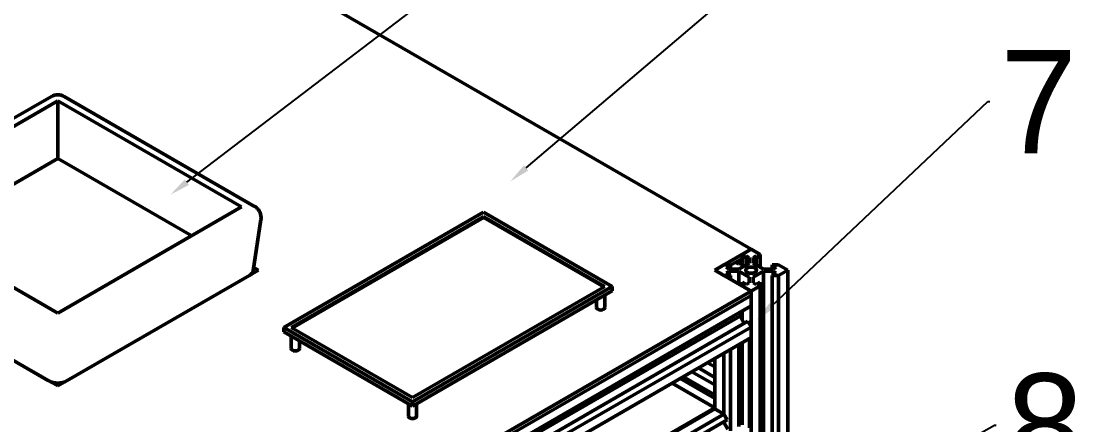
# Model space of a CAD drawing. Header units: millimetres. Extents: x 0 to 2215, y 0 to 863.
# Drawn here: x 1310.7 to 1516.7, y 588.5 to 666.8 of the extents above; entities that cross this region are included whole.
import ezdxf
from ezdxf import colors
from ezdxf.entities.mleader import LeaderData, LeaderLine
from ezdxf.math import Vec2, Vec3

# ---------------------------------------------------------------- set-up
doc = ezdxf.new("R2010")
doc.units = ezdxf.units.MM
doc.layers.add('粗实线层', color=7, linetype='Continuous', lineweight=50)
doc.styles.get("Standard").update_dxf_attribs({"font": ''})
doc.styles.get('Standard').set_extended_font_data('汉仪长仿宋体')

msp = doc.modelspace()

# ---------------------------------------------------------------- linework, layer by layer
at = {"layer": '粗实线层'}
for p, q in [((1452.1, 622.59), (1324.82, 696.07)), ((1316.5, 652.18), (1279.61, 630.88)), ((1317.75, 651.32), (1282.12, 630.76)), ((1353.37, 630.76), (1317.75, 651.32)), ((1317.75, 651.32), (1317.75, 640.14)), ((1355.88, 630.88), (1319, 652.18)), ((1317.75, 640.14), (1291.81, 625.17)), ((1343.69, 625.17), (1317.75, 640.14)), ((1282.12, 630.76), (1317.75, 610.19)), ((1317.75, 610.19), (1353.37, 630.76)), ((1400.26, 629.73), (1361.53, 607.37)), ((1400.26, 628.91), (1362.94, 607.37)), ((1400.26, 628.71), (1363.12, 607.27)), ((1425.18, 615.34), (1400.26, 629.73)), ((1423.76, 615.34), (1400.26, 628.91)), ((1400.26, 628.71), (1400.26, 628.91)), ((1423.59, 615.24), (1400.26, 628.71)), ((1355.59, 618.35), (1357.11, 628.34)), ((1445.02, 618.51), (1452.1, 622.59)), ((1452.1, 622.59), (1450.33, 621.57)), ((1453.86, 621.57), (1452.1, 622.59)), ((1448.07, 619.45), (1450.33, 620.75)), ((1449.69, 619.65), (1450.33, 620.75)), ((1450.33, 621.57), (1450.33, 620.84)), ((1450.33, 620.84), (1451.14, 621.31)), ((1450.33, 619.08), (1450.33, 620.84)), ((1451.14, 621.31), (1451.72, 620.97)), ((1451.14, 619.55), (1451.14, 621.31)), ((1451.72, 620.97), (1451.72, 619.89)), ((1452.47, 620.97), (1453.05, 621.31)), ((1452.47, 619.89), (1452.47, 620.97)), ((1453.05, 621.31), (1453.86, 620.84)), ((1453.05, 619.55), (1453.05, 621.31)), ((1453.86, 620.84), (1453.86, 621.57)), ((1453.86, 619.08), (1453.86, 620.84)), ((1278.85, 618.51), (1317.75, 596.06)), ((1317.75, 596.06), (1356.64, 618.51)), ((1355.6, 617.91), (1355.6, 618.41)), ((1355.93, 618.1), (1355.6, 618.29)), ((1356.64, 618.51), (1355.7, 619.05)), ((1446.79, 619.53), (1445.02, 618.51)), ((1452.1, 614.43), (1445.02, 618.51)), ((1445.02, 618.51), (1446.79, 617.49)), ((1448.07, 619.53), (1446.79, 619.53)), ((1447.25, 619.06), (1448.07, 619.53)), ((1447.83, 618.73), (1447.25, 619.06)), ((1447.25, 617.96), (1447.83, 618.29)), ((1449.71, 618.73), (1447.83, 618.73)), ((1447.83, 618.29), (1449.71, 618.29)), ((1447.83, 617.62), (1447.83, 618.29)), ((1448.07, 618.73), (1448.07, 619.53)), ((1449.69, 619.65), (1449.06, 620.02)), ((1450.33, 620.02), (1449.69, 619.65)), ((1451.72, 619.89), (1449.71, 618.73)), ((1449.71, 618.29), (1451.72, 617.13)), ((1449.71, 615.8), (1449.71, 618.29)), ((1450.33, 619.55), (1449.92, 619.79)), ((1450.27, 619.05), (1450.33, 619.15)), ((1454.48, 618.73), (1452.47, 619.89)), ((1452.47, 617.13), (1454.48, 618.29)), ((1456.36, 618.73), (1454.48, 618.73)), ((1454.48, 618.29), (1456.36, 618.29)), ((1454.48, 491.73), (1454.48, 618.29)), ((1456.13, 619.53), (1456.94, 619.06)), ((1457.4, 619.53), (1456.13, 619.53)), ((1456.13, 618.73), (1456.13, 619.53)), ((1456.94, 619.06), (1456.36, 618.73)), ((1456.36, 618.29), (1456.94, 617.96)), ((1456.36, 617.62), (1456.36, 618.29)), ((1459.17, 618.51), (1457.4, 619.53)), ((1457.4, 617.49), (1459.17, 618.51)), ((1459.17, 491.95), (1459.17, 618.51)), ((1280.62, 617.49), (1315.98, 597.08)), ((1319.51, 597.08), (1354.87, 617.49)), ((1446.79, 617.49), (1448.07, 617.49)), ((1448.07, 617.49), (1447.25, 617.96)), ((1448.07, 616.75), (1448.07, 617.49)), ((1450.33, 616.18), (1450.33, 615.45)), ((1451.14, 615.71), (1450.33, 616.18)), ((1451.72, 617.13), (1451.72, 616.05)), ((1452.47, 616.05), (1452.47, 617.13)), ((1453.86, 616.18), (1453.05, 615.71)), ((1453.86, 615.45), (1453.86, 616.18)), ((1456.94, 617.96), (1456.13, 617.49)), ((1456.13, 617.49), (1457.4, 617.49)), ((1456.13, 490.93), (1456.13, 617.49)), ((1457.4, 490.93), (1457.4, 617.49)), ((1324.82, 540.95), (1452.1, 614.43)), ((1386.45, 592.98), (1425.18, 615.34)), ((1386.45, 593.8), (1423.76, 615.34)), ((1386.45, 592.16), (1425.18, 614.52)), ((1425.18, 615.34), (1425.18, 614.52)), ((1450.33, 615.45), (1452.1, 614.43)), ((1451.72, 616.05), (1451.14, 615.71)), ((1452.1, 614.43), (1453.86, 615.45)), ((1452.1, 614.43), (1452.1, 613.61)), ((1452.1, 487.86), (1452.1, 614.43)), ((1453.05, 615.71), (1452.47, 616.05)), ((1453.86, 488.88), (1453.86, 615.45)), ((1324.82, 540.13), (1452.1, 613.61)), ((1324.82, 540.13), (1452.1, 613.61)), ((1422.14, 612.77), (1422.14, 611.25)), ((1423.74, 611.25), (1423.74, 613.69)), ((1452.1, 613.61), (1452.1, 611.57)), ((1324.82, 538.09), (1452.1, 611.57)), ((1324.82, 538.09), (1451.46, 611.2)), ((1449.94, 610.32), (1449.94, 609.61)), ((1450.33, 608.94), (1450.33, 610.55)), ((1452.1, 611.57), (1451.46, 611.2)), ((1324.82, 537.38), (1449.94, 609.61)), ((1324.82, 535.48), (1451.46, 608.59)), ((1449.94, 609.61), (1450.76, 608.19)), ((1451.46, 608.59), (1452.1, 607.49)), ((1324.82, 534.01), (1452.1, 607.49)), ((1361.53, 607.37), (1361.53, 606.55)), ((1361.53, 607.37), (1386.45, 592.98)), ((1361.53, 606.55), (1386.45, 592.16)), ((1362.94, 607.37), (1386.45, 593.8)), ((1452.1, 607.49), (1452.1, 605.45)), ((1452.1, 605.45), (1324.82, 531.97)), ((1324.82, 531.97), (1452.1, 605.45)), ((1362.97, 605.72), (1362.97, 603.3)), ((1364.57, 603.3), (1364.57, 604.8)), ((1449.71, 588.19), (1449.71, 604.07)), ((1450.33, 588.55), (1450.33, 604.43)), ((1451.74, 587.93), (1451.74, 605.24)), ((1452.1, 587.73), (1452.1, 605.45)), ((1446.79, 590.59), (1446.79, 602.38)), ((1448.07, 587.36), (1448.07, 603.12)), ((1445.02, 599.77), (1443.65, 600.57)), ((1445.02, 591.61), (1445.02, 601.36)), ((1445.02, 593.65), (1438.34, 597.51)), ((1445.02, 594.36), (1438.96, 597.86)), ((1445.02, 596.26), (1440.6, 598.81)), ((1445.02, 597.73), (1441.88, 599.55)), ((1445.02, 591.81), (1436.75, 596.59)), ((1324.82, 522.42), (1445.02, 591.81)), ((1324.82, 522.21), (1445.02, 591.61)), ((1385.67, 592.62), (1385.67, 590.19)), ((1386.45, 592.98), (1386.45, 592.16)), ((1387.27, 590.19), (1387.27, 592.64)), ((1445.02, 591.81), (1445.02, 591.61)), ((1445.02, 591.61), (1446.79, 590.59)), ((1324.82, 520.17), (1446.79, 590.59)), ((1324.82, 518.7), (1447.43, 589.48)), ((1446.79, 590.59), (1447.43, 589.48)), ((1446.73, 589.08), (1447.56, 587.66)), ((1446.79, 588.98), (1446.79, 589.12))]:
    msp.add_line(p, q, dxfattribs=at)
at = {"layer": '粗实线层', "flags": 128}
for points in [[(1452.84, 618.08), (1453.07, 618.28), (1453.15, 618.51), (1453.07, 618.74), (1452.84, 618.94), (1452.5, 619.07), (1452.1, 619.12), (1451.69, 619.07), (1451.35, 618.94), (1451.13, 618.74), (1451.05, 618.51), (1451.13, 618.28), (1451.35, 618.08), (1451.69, 617.95), (1452.1, 617.9), (1452.5, 617.95), (1452.84, 618.08)], [(1422.14, 611.25), (1422.2, 611.07), (1422.37, 610.92)], [(1422.37, 610.92), (1422.63, 610.82), (1422.94, 610.78), (1423.24, 610.82), (1423.5, 610.92), (1423.68, 611.07), (1423.74, 611.25)], [(1362.97, 603.3), (1363.03, 603.12), (1363.2, 602.97)], [(1363.2, 602.97), (1363.46, 602.87), (1363.77, 602.84), (1364.07, 602.87), (1364.33, 602.97), (1364.51, 603.12), (1364.57, 603.3)], [(1385.67, 590.19), (1385.73, 590.02), (1385.9, 589.87), (1386.16, 589.77), (1386.47, 589.73), (1386.77, 589.77), (1387.03, 589.87), (1387.21, 590.02), (1387.27, 590.19), (1387.27, 590.19)]]:
    msp.add_lwpolyline(points, dxfattribs=at)
at = {"layer": '粗实线层'}
for centre, start, end in [((1317.75, 650.01), 60.0027, 119.9973), ((1354.63, 628.72), 0, 60.0027), ((1354.63, 628.72), 351.3837, 0)]:
    msp.add_arc(centre, 2.5, start, end, dxfattribs=at)
for centre, major_axis, ratio, start_param, end_param in [((1353.1, 618.6), (2.5, -0.19), 0.575108, 5.544883, 6.239888), ((1353.1, 595.18), (1.86, 22.34), 0.074932, 0.048138, 0.051936), ((1317.75, 574.77), (-1.86, 22.34), 0.074932, 6.227451, 6.231249), ((1317.75, 598.19), (2.5, 0), 0.62761, 3.930789, 5.493989), ((1317.75, 574.77), (1.86, 22.34), 0.074932, 0.051936, 0.055734)]:
    msp.add_ellipse(centre, major_axis=major_axis, ratio=ratio, start_param=start_param, end_param=end_param, dxfattribs=at)

# ---------------------------------------------------------------- leaders
ml = msp.add_multileader_mtext('Standard', dxfattribs=at)
ml.set_content('5', color=256)
ml.set_leader_properties()
ml.build(insert=Vec2(0, 0))
ml.multileader.update_dxf_attribs({"text_right_attachment_type": 6, "dogleg_length": 0.36})
ctx = ml.context
ctx.base_point, ctx.char_height, ctx.plane_origin = Vec3(1498.54, 754.25), 20, Vec3(1339.58, 633.13)
ctx.right_attachment = 6
notes = []
notes.append((ctx, [(0, (1, 1, 0), (1498.18, 754.25), (1, 0), 0.36, [(0, [(1339.58, 633.13)], 0, [])])]))
ctx.mtext.insert, ctx.mtext.flow_direction = Vec3(1500.54, 764.25), 5
ml = msp.add_multileader_mtext('Standard', dxfattribs=at)
ml.set_content('6', color=256)
ml.set_leader_properties()
ml.build(insert=Vec2(0, 0))
ml.multileader.update_dxf_attribs({"text_right_attachment_type": 6, "dogleg_length": 0.36})
ctx = ml.context
ctx.base_point, ctx.char_height, ctx.plane_origin = Vec3(1498.71, 714.95), 20, Vec3(1405.43, 635.72)
ctx.right_attachment = 6
notes.append((ctx, [(0, (1, 1, 0), (1498.35, 714.95), (1, 0), 0.36, [(0, [(1405.43, 635.72)], 0, [])])]))
ctx.mtext.insert, ctx.mtext.flow_direction = Vec3(1500.71, 724.95), 5
ml = msp.add_multileader_mtext('Standard', dxfattribs=at)
ml.set_content('7', color=256)
ml.set_leader_properties()
ml.build(insert=Vec2(0, 0))
ml.multileader.update_dxf_attribs({"text_right_attachment_type": 6, "dogleg_length": 0.36})
ctx = ml.context
ctx.base_point, ctx.char_height, ctx.plane_origin = Vec3(1498.33, 651.17), 20, Vec3(1453.16, 608.87)
ctx.right_attachment = 6
notes.append((ctx, [(0, (1, 1, 0), (1497.97, 651.17), (1, 0), 0.36, [(0, [(1453.16, 608.87)], 0, [])])]))
ctx.mtext.insert, ctx.mtext.flow_direction = Vec3(1500.33, 661.17), 5
ml = msp.add_multileader_mtext('Standard', dxfattribs=at)
ml.set_content('8', color=256)
ml.set_leader_properties()
ml.build(insert=Vec2(0, 0))
ml.multileader.update_dxf_attribs({"text_right_attachment_type": 6, "dogleg_length": 0.36})
ctx = ml.context
ctx.base_point, ctx.char_height, ctx.plane_origin = Vec3(1499.57, 588.48), 20, Vec3(1419.51, 543.47)
ctx.right_attachment = 6
notes.append((ctx, [(0, (1, 1, 0), (1499.21, 588.48), (1, 0), 0.36, [(0, [(1419.51, 543.47)], 0, [])])]))
ctx.mtext.insert, ctx.mtext.flow_direction = Vec3(1501.57, 598.48), 5
for ctx, leaders in notes:
    for number, flags, end, landing, length, lines in leaders:
        leader = LeaderData()
        leader.index, (leader.has_last_leader_line, leader.has_dogleg_vector, leader.attachment_direction) = number, flags
        leader.last_leader_point, leader.dogleg_vector, leader.dogleg_length = Vec3(end), Vec3(landing), length
        for number, points, colour, breaks in lines:
            line = LeaderLine()
            line.index, line.vertices, line.color, line.breaks = number, Vec3.list(points), colors.encode_raw_color(colour), breaks
            leader.lines.append(line)
        ctx.leaders.append(leader)

doc.saveas('drawing.dxf')
